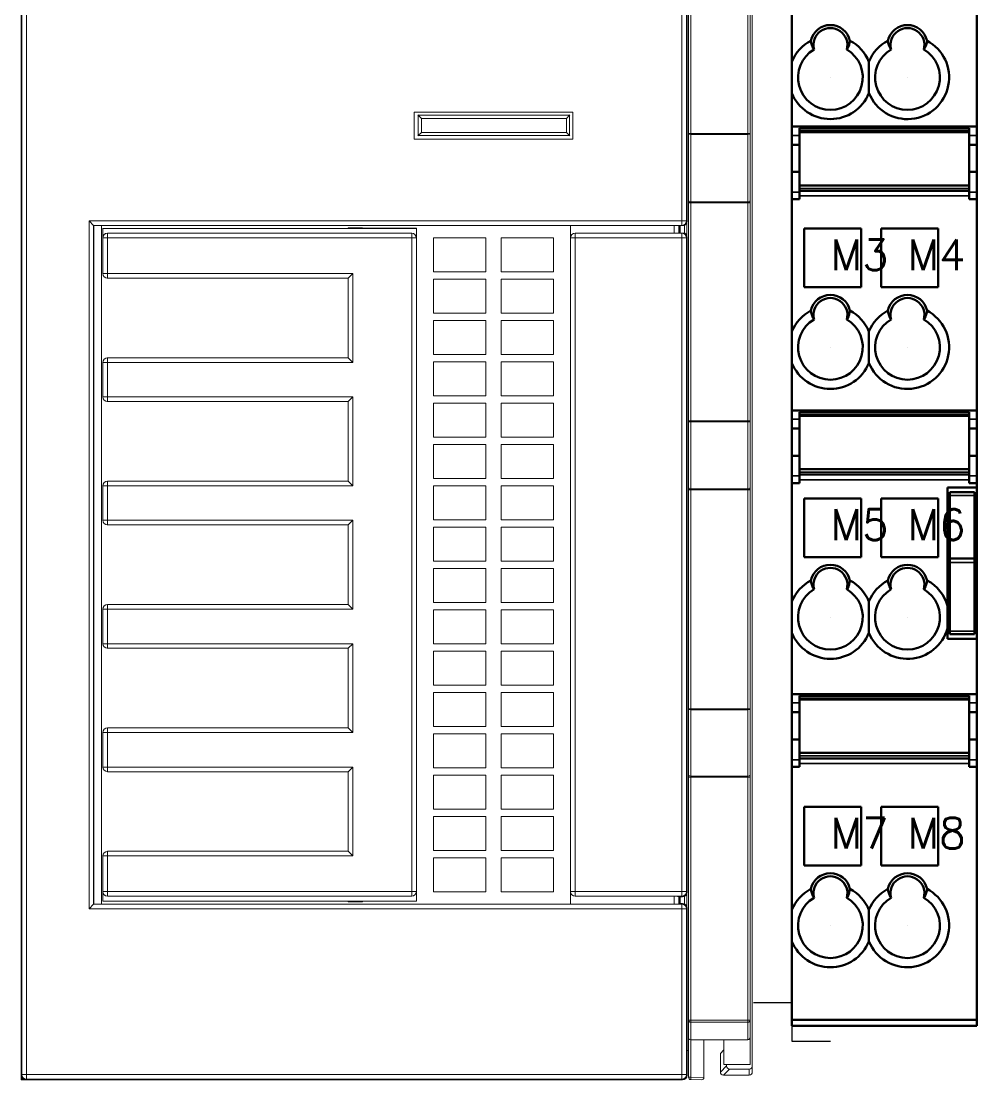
# Model space of a CAD drawing. Extents: x 0 to 62, y 0 to 118.
# Drawn here: x 0 to 62, y 0 to 68.6 of the extents above; entities that cross this region are included whole.
import ezdxf

# ---------------------------------------------------------------- set-up
doc = ezdxf.new("R2010")
doc.units = 0
doc.header["$LTSCALE"] = 4
doc.layers.get('0').update_dxf_attribs({"linetype": 'CONTINUOUS'})
doc.layers.add('Sichtbar (ISO)', color=7, linetype='CONTINUOUS', lineweight=50)
doc.layers.add('Sichtbar schmal (ISO)', color=7, linetype='CONTINUOUS', lineweight=35)
doc.styles.get("Standard").update_dxf_attribs({"font": 'romans.shx'})

msp = doc.modelspace()

# ---------------------------------------------------------------- linework, layer by layer
for p, q in [((50, 5), (47.5, 5)), ((50, 5), (50, 2.5)), ((50, 2.5), (52.5, 2.5)), ((0, 0.3), (0, 0)), ((0.3, 0), (0, 0))]:
    msp.add_line(p, q)
at = {"layer": 'Sichtbar (ISO)', "linetype": 'Continuous', "lineweight": 18}
for p, q in [((0, 98.5), (0, 0.3)), ((43.2, 55.67), (43.2, 98.5)), ((43.295, 72.867), (43.295, 61.373)), ((47.295, 61.373), (47.295, 72.867)), ((47.43, 61.438), (47.43, 72.726)), ((25.5, 61), (25.5, 62.75)), ((25.5, 62.75), (35.8, 62.75)), ((25.74, 62.573), (25.765, 62.548)), ((25.765, 62.548), (25.965, 62.348)), ((35.572, 62.548), (35.372, 62.348)), ((35.572, 62.548), (35.597, 62.572)), ((35.8, 62.75), (35.8, 61)), ((25.765, 61.241), (25.74, 61.217)), ((25.765, 61.241), (25.965, 61.441)), ((35.572, 61.24), (35.372, 61.44)), ((35.572, 61.24), (35.597, 61.216)), ((43.295, 61.373), (43.295, 56.989)), ((47.295, 56.989), (47.295, 61.373)), ((47.43, 61.438), (47.43, 61.32)), ((47.43, 61.32), (47.43, 60.864)), ((35.8, 61), (25.5, 61)), ((47.43, 60.254), (47.43, 60.864)), ((47.43, 60.254), (47.43, 58.503)), ((0, 58.466), (0, 58.357)), ((0, 58.357), (0, 53.701)), ((47.43, 57.182), (47.43, 58.503)), ((43.295, 56.989), (43.295, 56.865)), ((47.295, 56.865), (47.295, 56.989)), ((47.43, 57.182), (47.43, 56.726)), ((43.295, 56.865), (43.295, 42.723)), ((47.295, 42.723), (47.295, 56.865)), ((47.43, 56.726), (47.43, 43.038)), ((4.403, 55.708), (4.703, 55.408)), ((43.195, 54.691), (43.195, 55.615)), ((4.703, 55.408), (4.704, 55.406)), ((5.204, 55.406), (4.704, 55.406)), ((4.704, 55.406), (4.704, 11.394)), ((5.204, 55.406), (5.212, 55.402)), ((5.204, 11.394), (5.204, 55.406)), ((35.633, 55.402), (5.212, 55.402)), ((5.212, 55.402), (5.212, 11.398)), ((5.298, 55.208), (5.293, 55.217)), ((25.638, 55.208), (5.298, 55.208)), ((5.298, 55.208), (5.298, 54.6)), ((22.143, 55.25), (21.213, 55.25)), ((21.213, 55.217), (21.213, 55.25)), ((22.143, 55.217), (21.213, 55.217)), ((22.143, 55.217), (22.143, 55.25)), ((22.143, 55.217), (25.643, 55.217)), ((25.643, 55.217), (25.638, 55.208)), ((25.638, 54.6), (25.638, 55.208)), ((25.643, 11.583), (25.643, 55.217)), ((35.641, 55.406), (35.633, 55.402)), ((35.633, 55.402), (35.633, 11.398)), ((42.366, 55.406), (35.641, 55.406)), ((35.641, 55.406), (35.641, 54.6)), ((42.666, 55.404), (42.668, 55.402)), ((42.695, 55.402), (42.695, 54.904)), ((42.695, 55.375), (42.7, 55.37)), ((42.695, 54.931), (42.7, 54.936)), ((42.7, 55.406), (42.864, 55.406)), ((42.7, 55.37), (42.7, 55.406)), ((42.7, 55.37), (42.7, 54.936)), ((42.7, 54.9), (42.7, 54.936)), ((42.75, 55.406), (42.75, 54.9)), ((25.338, 54.9), (5.598, 54.9)), ((26.745, 52.401), (26.745, 54.601)), ((26.745, 54.601), (30.145, 54.601)), ((30.145, 54.601), (30.145, 52.401)), ((31.145, 54.601), (34.545, 54.601)), ((31.145, 52.401), (31.145, 54.601)), ((34.545, 54.601), (34.545, 52.401)), ((42.366, 54.9), (35.941, 54.9)), ((42.666, 54.903), (42.668, 54.904)), ((42.864, 54.9), (42.7, 54.9)), ((43.2, 12.164), (43.2, 54.636)), ((21.225, 51.982), (21.525, 52.282)), ((30.145, 52.401), (26.745, 52.401)), ((34.545, 52.401), (31.145, 52.401)), ((21.225, 51.982), (21.213, 51.97)), ((26.745, 49.721), (26.745, 51.921)), ((26.745, 51.921), (30.145, 51.921)), ((30.145, 51.921), (30.145, 49.721)), ((31.145, 51.921), (34.545, 51.921)), ((31.145, 49.721), (31.145, 51.921)), ((34.545, 51.921), (34.545, 49.721)), ((30.145, 49.721), (26.745, 49.721)), ((34.545, 49.721), (31.145, 49.721)), ((26.745, 47.041), (26.745, 49.241)), ((26.745, 49.241), (30.145, 49.241)), ((30.145, 49.241), (30.145, 47.041)), ((31.145, 49.241), (34.545, 49.241)), ((31.145, 47.041), (31.145, 49.241)), ((34.545, 49.241), (34.545, 47.041)), ((21.213, 46.83), (21.225, 46.818)), ((21.225, 46.818), (21.525, 46.518)), ((30.145, 47.041), (26.745, 47.041)), ((34.545, 47.041), (31.145, 47.041)), ((26.745, 44.361), (26.745, 46.561)), ((26.745, 46.561), (30.145, 46.561)), ((30.145, 46.561), (30.145, 44.361)), ((31.145, 46.561), (34.545, 46.561)), ((31.145, 44.361), (31.145, 46.561)), ((34.545, 46.561), (34.545, 44.361)), ((0, 44.9), (0, 43.405)), ((21.225, 43.982), (21.213, 43.97)), ((21.225, 43.982), (21.525, 44.282)), ((30.145, 44.361), (26.745, 44.361)), ((34.545, 44.361), (31.145, 44.361)), ((0, 43.405), (0, 43.114)), ((26.745, 41.681), (26.745, 43.881)), ((26.745, 43.881), (30.145, 43.881)), ((30.145, 43.881), (30.145, 41.681)), ((31.145, 43.881), (34.545, 43.881)), ((31.145, 41.681), (31.145, 43.881)), ((34.545, 43.881), (34.545, 41.681)), ((0, 43.114), (0, 28.088)), ((43.295, 42.723), (43.295, 38.378)), ((47.295, 38.378), (47.295, 42.723)), ((47.43, 43.038), (47.43, 42.92)), ((47.43, 42.92), (47.43, 42.464)), ((47.43, 41.854), (47.43, 42.464)), ((30.145, 41.681), (26.745, 41.681)), ((26.745, 39.001), (26.745, 41.201)), ((26.745, 41.201), (30.145, 41.201)), ((30.145, 41.201), (30.145, 39.001)), ((34.545, 41.681), (31.145, 41.681)), ((31.145, 41.201), (34.545, 41.201)), ((31.145, 39.001), (31.145, 41.201)), ((34.545, 41.201), (34.545, 39.001)), ((47.43, 41.854), (47.43, 40.103)), ((47.43, 38.782), (47.43, 40.103)), ((21.213, 38.83), (21.225, 38.818)), ((21.225, 38.818), (21.525, 38.518)), ((30.145, 39.001), (26.745, 39.001)), ((26.745, 36.321), (26.745, 38.521)), ((26.745, 38.521), (30.145, 38.521)), ((30.145, 38.521), (30.145, 36.321)), ((34.545, 39.001), (31.145, 39.001)), ((31.145, 38.521), (34.545, 38.521)), ((31.145, 36.321), (31.145, 38.521)), ((34.545, 38.521), (34.545, 36.321)), ((47.43, 38.782), (47.43, 38.326)), ((43.295, 38.378), (43.295, 38.254)), ((43.295, 38.254), (43.295, 24.061)), ((47.295, 38.254), (47.295, 38.378)), ((47.295, 24.061), (47.295, 38.254)), ((47.43, 38.326), (47.43, 24.638)), ((21.225, 35.982), (21.213, 35.97)), ((21.225, 35.982), (21.525, 36.282)), ((30.145, 36.321), (26.745, 36.321)), ((26.745, 33.641), (26.745, 35.841)), ((26.745, 35.841), (30.145, 35.841)), ((30.145, 35.841), (30.145, 33.641)), ((34.545, 36.321), (31.145, 36.321)), ((31.145, 35.841), (34.545, 35.841)), ((31.145, 33.641), (31.145, 35.841)), ((34.545, 35.841), (34.545, 33.641)), ((30.145, 33.641), (26.745, 33.641)), ((34.545, 33.641), (31.145, 33.641)), ((26.745, 30.961), (26.745, 33.161)), ((26.745, 33.161), (30.145, 33.161)), ((30.145, 33.161), (30.145, 30.961)), ((31.145, 33.161), (34.545, 33.161)), ((31.145, 30.961), (31.145, 33.161)), ((34.545, 33.161), (34.545, 30.961)), ((30.145, 30.961), (26.745, 30.961)), ((34.545, 30.961), (31.145, 30.961)), ((21.213, 30.83), (21.225, 30.818)), ((21.225, 30.818), (21.525, 30.518)), ((26.745, 28.281), (26.745, 30.481)), ((26.745, 30.481), (30.145, 30.481)), ((30.145, 30.481), (30.145, 28.281)), ((31.145, 30.481), (34.545, 30.481)), ((31.145, 28.281), (31.145, 30.481)), ((34.545, 30.481), (34.545, 28.281)), ((21.225, 27.982), (21.525, 28.282)), ((30.145, 28.281), (26.745, 28.281)), ((34.545, 28.281), (31.145, 28.281)), ((0, 28.088), (0, 27.606)), ((0, 27.458), (0, 27.606)), ((21.225, 27.982), (21.213, 27.97)), ((26.745, 25.601), (26.745, 27.801)), ((26.745, 27.801), (30.145, 27.801)), ((30.145, 27.801), (30.145, 25.601)), ((31.145, 27.801), (34.545, 27.801)), ((31.145, 25.601), (31.145, 27.801)), ((34.545, 27.801), (34.545, 25.601)), ((0, 27.458), (0, 4.519)), ((30.145, 25.601), (26.745, 25.601)), ((34.545, 25.601), (31.145, 25.601)), ((26.745, 22.921), (26.745, 25.121)), ((26.745, 25.121), (30.145, 25.121)), ((30.145, 25.121), (30.145, 22.921)), ((31.145, 25.121), (34.545, 25.121)), ((31.145, 22.921), (31.145, 25.121)), ((34.545, 25.121), (34.545, 22.921)), ((43.295, 24.061), (43.295, 19.755)), ((47.295, 19.755), (47.295, 24.061)), ((47.43, 24.638), (47.43, 24.52)), ((47.43, 24.52), (47.43, 24.064)), ((47.43, 23.454), (47.43, 24.064)), ((47.43, 23.454), (47.43, 21.703)), ((21.213, 22.83), (21.225, 22.818)), ((21.225, 22.818), (21.525, 22.518)), ((30.145, 22.921), (26.745, 22.921)), ((34.545, 22.921), (31.145, 22.921)), ((26.745, 20.241), (26.745, 22.441)), ((26.745, 22.441), (30.145, 22.441)), ((30.145, 22.441), (30.145, 20.241)), ((31.145, 22.441), (34.545, 22.441)), ((31.145, 20.241), (31.145, 22.441)), ((34.545, 22.441), (34.545, 20.241)), ((47.43, 20.382), (47.43, 21.703)), ((21.225, 19.982), (21.213, 19.97)), ((21.225, 19.982), (21.525, 20.282)), ((30.145, 20.241), (26.745, 20.241)), ((34.545, 20.241), (31.145, 20.241)), ((47.43, 20.382), (47.43, 19.926)), ((47.43, 19.926), (47.43, 3.526)), ((26.745, 17.561), (26.745, 19.761)), ((26.745, 19.761), (30.145, 19.761)), ((30.145, 19.761), (30.145, 17.561)), ((31.145, 19.761), (34.545, 19.761)), ((31.145, 17.561), (31.145, 19.761)), ((34.545, 19.761), (34.545, 17.561)), ((43.295, 19.755), (43.295, 19.63)), ((43.295, 19.63), (43.295, 3.866)), ((47.295, 19.63), (47.295, 19.755)), ((47.295, 3.866), (47.295, 19.63)), ((30.145, 17.561), (26.745, 17.561)), ((34.545, 17.561), (31.145, 17.561)), ((26.745, 14.881), (26.745, 17.081)), ((26.745, 17.081), (30.145, 17.081)), ((30.145, 17.081), (30.145, 14.881)), ((31.145, 17.081), (34.545, 17.081)), ((31.145, 14.881), (31.145, 17.081)), ((34.545, 17.081), (34.545, 14.881)), ((21.213, 14.83), (21.225, 14.818)), ((21.225, 14.818), (21.525, 14.518)), ((30.145, 14.881), (26.745, 14.881)), ((34.545, 14.881), (31.145, 14.881)), ((26.745, 12.201), (26.745, 14.401)), ((26.745, 14.401), (30.145, 14.401)), ((30.145, 14.401), (30.145, 12.201)), ((31.145, 14.401), (34.545, 14.401)), ((31.145, 12.201), (31.145, 14.401)), ((34.545, 14.401), (34.545, 12.201)), ((5.298, 12.2), (5.298, 11.592)), ((5.598, 11.9), (25.338, 11.9)), ((25.638, 12.2), (25.638, 11.592)), ((30.145, 12.201), (26.745, 12.201)), ((34.545, 12.201), (31.145, 12.201)), ((35.641, 11.394), (35.641, 12.2)), ((35.941, 11.9), (42.366, 11.9)), ((42.666, 11.897), (42.668, 11.896)), ((42.695, 11.896), (42.695, 11.398)), ((42.695, 11.869), (42.7, 11.864)), ((42.7, 11.864), (42.7, 11.43)), ((42.9, 11.864), (42.7, 11.864)), ((42.75, 11.864), (42.75, 11.43)), ((43.195, 11.185), (43.195, 12.109)), ((4.703, 11.392), (4.403, 11.092)), ((4.703, 11.392), (4.704, 11.394)), ((4.704, 11.394), (5.204, 11.394)), ((5.212, 11.398), (5.204, 11.394)), ((5.212, 11.398), (35.633, 11.398)), ((5.293, 11.583), (5.298, 11.592)), ((5.298, 11.592), (25.638, 11.592)), ((21.213, 11.55), (21.213, 11.583)), ((21.213, 11.583), (22.143, 11.583)), ((21.213, 11.55), (22.143, 11.55)), ((22.143, 11.55), (22.143, 11.583)), ((22.143, 11.583), (25.643, 11.583)), ((25.638, 11.592), (25.643, 11.583)), ((35.641, 11.394), (35.633, 11.398)), ((35.641, 11.394), (42.366, 11.394)), ((42.666, 11.396), (42.668, 11.398)), ((42.695, 11.425), (42.7, 11.43)), ((42.7, 11.43), (42.9, 11.43)), ((43.2, 0.3), (43.2, 11.13)), ((0, 4.519), (0, 4.454)), ((43.295, 3.866), (43.295, 2.688)), ((47.295, 2.771), (47.295, 3.866)), ((47.43, 3.076), (47.43, 3.526)), ((47.295, 2.771), (47.295, 1)), ((47.43, 3.076), (47.43, 0.501)), ((43.295, 2.688), (43.295, 0.164)), ((44.295, 2.6), (43.445, 2.6)), ((44.295, 2.6), (44.295, 0.152)), ((45.595, 2.6), (44.295, 2.6)), ((47.145, 2.6), (45.595, 2.6)), ((45.595, 1), (45.595, 2.6)), ((43.295, 1.901), (43.2, 1.901)), ((45.36, 1.701), (45.36, 0.501)), ((47.295, 1), (45.595, 1)), ((45.76, 1), (45.76, 0.901)), ((45.96, 0.701), (47.23, 0.701)), ((43.442, 0.014), (44.142, 0.002)), ((45.56, 0.301), (47.23, 0.301)), ((0.3, 0), (42.9, 0))]:
    msp.add_line(p, q, dxfattribs=at)
at = {"layer": 'Sichtbar (ISO)'}
for p, q in [((50, 73.1), (50, 66.02)), ((62, 61.812), (62, 73.1)), ((55, 63.98), (55, 66.02)), ((50, 63.98), (50, 61.812)), ((50, 61.812), (62, 61.812)), ((50, 61.812), (50, 61.242)), ((62, 61.242), (62, 61.812)), ((50, 60.633), (50, 61.242)), ((50.5, 61.703), (61.5, 61.703)), ((50.5, 61.242), (50.5, 61.703)), ((50.5, 61.46), (61.5, 61.46)), ((50.5, 61.242), (50.5, 60.633)), ((61.5, 61.703), (61.5, 61.242)), ((61.5, 60.633), (61.5, 61.242)), ((62, 60.633), (62, 61.242)), ((50, 60.633), (50, 58.871)), ((50, 60.633), (50.5, 60.633)), ((50.5, 58.871), (50.5, 60.633)), ((61.5, 60.633), (61.5, 58.871)), ((62, 60.633), (61.5, 60.633)), ((62, 60.633), (62, 58.871)), ((50, 57.56), (50, 58.871)), ((50, 58.871), (50.5, 58.871)), ((50.5, 58.871), (50.5, 57.56)), ((61.5, 57.56), (61.5, 58.871)), ((62, 58.871), (61.5, 58.871)), ((62, 57.56), (62, 58.871)), ((50.5, 57.995), (61.5, 57.995)), ((50, 57.56), (50, 57.1)), ((50, 57.1), (50, 50.02)), ((50.5, 57.1), (50, 57.1)), ((50.5, 57.647), (61.5, 57.647)), ((50.5, 57.1), (50.5, 57.56)), ((61.5, 57.56), (61.5, 57.1)), ((62, 57.1), (61.5, 57.1)), ((62, 57.56), (62, 57.1)), ((62, 43.412), (62, 57.1)), ((50.8, 51.4), (50.8, 55.2)), ((50.8, 55.2), (54.5, 55.2)), ((54.5, 55.2), (54.5, 51.4)), ((55.8, 51.4), (55.8, 55.2)), ((55.8, 55.2), (59.5, 55.2)), ((59.5, 55.2), (59.5, 51.4)), ((54.5, 51.4), (50.8, 51.4)), ((59.5, 51.4), (55.8, 51.4)), ((55, 46.48), (55, 48.52)), ((50, 47.98), (50, 43.412)), ((50, 43.412), (62, 43.412)), ((50, 43.412), (50, 42.842)), ((50.5, 43.303), (61.5, 43.303)), ((50.5, 42.842), (50.5, 43.303)), ((61.5, 43.303), (61.5, 42.842)), ((62, 42.842), (62, 43.412)), ((50, 42.233), (50, 42.842)), ((50.5, 43.06), (61.5, 43.06)), ((50.5, 42.842), (50.5, 42.233)), ((61.5, 42.233), (61.5, 42.842)), ((62, 42.233), (62, 42.842)), ((50, 42.233), (50, 40.471)), ((50, 42.233), (50.5, 42.233)), ((50.5, 40.471), (50.5, 42.233)), ((61.5, 42.233), (61.5, 40.471)), ((62, 42.233), (61.5, 42.233)), ((62, 42.233), (62, 40.471)), ((50, 39.16), (50, 40.471)), ((50, 40.471), (50.5, 40.471)), ((50.5, 40.471), (50.5, 39.16)), ((61.5, 39.16), (61.5, 40.471)), ((62, 40.471), (61.5, 40.471)), ((62, 39.16), (62, 40.471)), ((50, 39.16), (50, 38.7)), ((50.5, 39.595), (61.5, 39.595)), ((50.5, 39.247), (61.5, 39.247)), ((50.5, 38.7), (50.5, 39.16)), ((61.5, 39.16), (61.5, 38.7)), ((62, 39.16), (62, 38.7)), ((50, 38.7), (50, 31.62)), ((50.5, 38.7), (50, 38.7)), ((62, 38.7), (61.5, 38.7)), ((62, 38.4), (62, 38.7)), ((60.1, 31.328), (60.1, 38.4)), ((60.1, 38.4), (62, 38.4)), ((60.25, 37.9), (60.25, 38.1)), ((60.25, 38.1), (61.85, 38.1)), ((60.25, 37.9), (60.25, 33.8)), ((61.85, 38.1), (61.85, 37.9)), ((61.85, 33.8), (61.85, 37.9)), ((62, 38.4), (62, 28.6)), ((50.8, 33.9), (50.8, 37.7)), ((50.8, 37.7), (54.5, 37.7)), ((54.5, 37.7), (54.5, 33.9)), ((55.8, 33.9), (55.8, 37.7)), ((55.8, 37.7), (59.5, 37.7)), ((59.5, 37.7), (59.5, 33.9)), ((54.5, 33.9), (50.8, 33.9)), ((59.5, 33.9), (55.8, 33.9)), ((60.25, 33.55), (60.25, 33.8)), ((60.25, 33.8), (61.85, 33.8)), ((61.85, 33.8), (61.85, 33.55)), ((60.25, 33.55), (60.25, 29.1)), ((61.85, 29.1), (61.85, 33.55)), ((55, 28.98), (55, 31.02)), ((50, 29.58), (50, 25.012)), ((60.1, 28.6), (60.1, 29.872)), ((60.25, 28.9), (60.25, 29.1)), ((61.85, 28.9), (60.25, 28.9)), ((61.85, 29.1), (61.85, 28.9)), ((62, 28.6), (60.1, 28.6)), ((62, 25.012), (62, 28.6)), ((50, 25.012), (62, 25.012)), ((50, 25.012), (50, 24.442)), ((50.5, 24.903), (61.5, 24.903)), ((50.5, 24.442), (50.5, 24.903)), ((61.5, 24.903), (61.5, 24.442)), ((62, 24.442), (62, 25.012)), ((50, 23.833), (50, 24.442)), ((50.5, 24.66), (61.5, 24.66)), ((50.5, 24.442), (50.5, 23.833)), ((61.5, 23.833), (61.5, 24.442)), ((62, 23.833), (62, 24.442)), ((50, 23.833), (50, 22.071)), ((50, 23.833), (50.5, 23.833)), ((50.5, 22.071), (50.5, 23.833)), ((61.5, 23.833), (61.5, 22.071)), ((62, 23.833), (61.5, 23.833)), ((62, 23.833), (62, 22.071)), ((50, 20.76), (50, 22.071)), ((50, 22.071), (50.5, 22.071)), ((50.5, 22.071), (50.5, 20.76)), ((61.5, 20.76), (61.5, 22.071)), ((62, 22.071), (61.5, 22.071)), ((62, 20.76), (62, 22.071)), ((50, 20.76), (50, 20.3)), ((50.5, 21.195), (61.5, 21.195)), ((50.5, 20.847), (61.5, 20.847)), ((50.5, 20.3), (50.5, 20.76)), ((61.5, 20.76), (61.5, 20.3)), ((62, 20.76), (62, 20.3)), ((50, 20.3), (50, 13.22)), ((50.5, 20.3), (50, 20.3)), ((62, 20.3), (61.5, 20.3)), ((62, 3.9), (62, 20.3)), ((50.8, 13.9), (50.8, 17.7)), ((50.8, 17.7), (54.5, 17.7)), ((54.5, 17.7), (54.5, 13.9)), ((55.8, 13.9), (55.8, 17.7)), ((55.8, 17.7), (59.5, 17.7)), ((59.5, 17.7), (59.5, 13.9)), ((54.5, 13.9), (50.8, 13.9)), ((59.5, 13.9), (55.8, 13.9)), ((50, 11.18), (50, 3.9)), ((55, 8.98), (55, 11.02)), ((50, 3.9), (62, 3.9)), ((50, 3.9), (50, 3.5)), ((50, 3.5), (62, 3.5)), ((62, 3.5), (62, 3.9))]:
    msp.add_line(p, q, dxfattribs=at)
for centre, radius, start, end in [((52.5, 67.1), 1.3, 12.58858, 167.41142), ((52.5, 67.1), 1.1, 344.81689, 195.18311), ((57.5, 67.1), 1.3, 12.58858, 167.41142), ((57.5, 67.1), 1.1, 344.81689, 195.18311), ((52.5, 65), 2.7, 118.02825, 157.80839), ((52.5, 65), 2.7, 22.19161, 61.97175), ((57.5, 65), 2.7, 202.19161, 61.97175), ((57.5, 65), 2.7, 118.02825, 157.80839), ((52.5, 65), 2.1, 120.36623, 59.63377), ((57.5, 65), 2.1, 120.36623, 59.63377), ((52.5, 65), 2.7, 202.19161, 337.80839), ((52.5, 49.6), 1.3, 12.58858, 167.41142), ((57.5, 49.6), 1.3, 12.58858, 167.41142), ((52.5, 49.6), 1.1, 344.81689, 195.18311), ((57.5, 49.6), 1.1, 344.81689, 195.18311), ((52.5, 47.5), 2.7, 118.02825, 157.80839), ((52.5, 47.5), 2.7, 22.19161, 61.97175), ((57.5, 47.5), 2.7, 202.19161, 61.97175), ((57.5, 47.5), 2.7, 118.02825, 157.80839), ((52.5, 47.5), 2.1, 120.36623, 59.63377), ((57.5, 47.5), 2.1, 120.36623, 59.63377), ((52.5, 47.5), 2.7, 202.19161, 337.80839), ((52.5, 32.1), 1.3, 12.58858, 167.41142), ((52.5, 32.1), 1.1, 344.81689, 195.18311), ((57.5, 32.1), 1.3, 12.58858, 167.41142), ((57.5, 32.1), 1.1, 344.81689, 195.18311), ((52.5, 30), 2.7, 118.02825, 157.80839), ((52.5, 30), 2.7, 22.19161, 61.97175), ((57.5, 30), 2.7, 118.02825, 157.80839), ((57.5, 30), 2.7, 15.64247, 61.97175), ((52.5, 30), 2.1, 120.36623, 59.63377), ((57.5, 30), 2.1, 120.36623, 59.63377), ((52.5, 30), 2.7, 202.19161, 337.80839), ((57.5, 30), 2.7, 202.19161, 344.35753), ((52.5, 12.1), 1.3, 12.58858, 167.41142), ((52.5, 12.1), 1.1, 344.81689, 195.18311), ((57.5, 12.1), 1.3, 12.58858, 167.41142), ((57.5, 12.1), 1.1, 344.81689, 195.18311), ((52.5, 10), 2.7, 118.02825, 157.80839), ((52.5, 10), 2.7, 22.19161, 61.97175), ((57.5, 10), 2.7, 202.19161, 61.97175), ((57.5, 10), 2.7, 118.02825, 157.80839), ((52.5, 10), 2.1, 120.36623, 59.63377), ((57.5, 10), 2.1, 120.36623, 59.63377), ((52.5, 10), 2.7, 202.19161, 337.80839)]:
    msp.add_arc(centre, radius, start, end, dxfattribs=at)
at = {"layer": 'Sichtbar (ISO)', "linetype": 'Continuous', "lineweight": 18}
for centre, radius, start, end in [((0.3, 58.466), 0.3, 177.36011, 180), ((0.3, 53.701), 0.3, 180, 182.63989), ((45.56, 2.101), 0.2, 88.99681, 90), ((45.56, 2.101), 0.2, 79.82869, 88.99681), ((45.96, 0.901), 0.2, 180, 181.00319), ((45.96, 0.901), 0.2, 181.00319, 268.99681), ((45.96, 0.901), 0.2, 268.99681, 270), ((47.23, 0.901), 0.2, 270, 0), ((43.445, 0.164), 0.15, 180, 269), ((44.145, 0.152), 0.15, 269, 359), ((44.145, 0.152), 0.15, 359, 0), ((45.56, 0.501), 0.2, 180, 270), ((47.23, 0.501), 0.2, 270, 0)]:
    msp.add_arc(centre, radius, start, end, dxfattribs=at)
for centre, major_axis, ratio, start_param, end_param in [((0.3, 58.357), (0, 0.3), 0.999848, 1.524721, 1.570796), ((42.9, 55.67), (0.212, -0.212), 0.999924, 5.994267, 7.068545), ((42.366, 55.403), (0.3, 0), 0.008727, 0.008727, 1.570796), ((5.598, 54.6), (-0.212, 0.212), 0.999924, 5.497825, 7.068545), ((25.338, 54.6), (0.212, 0.212), 0.999924, 5.497825, 7.068545), ((35.941, 54.6), (-0.268, 0.134), 0.99981, 5.176082, 6.746726), ((42.366, 54.903), (-0.3, 0), 0.008727, 1.570796, 3.132866), ((42.864, 54.6), (0.212, 0.212), 0.999924, 0.676736, 0.78536), ((42.9, 54.636), (0.212, 0.212), 0.999924, 5.497825, 6.559867), ((0.15, 43.405), (0, -0.152), 0.984808, 4.712389, 4.777554), ((0.15, 43.114), (-0.15, 0), 0.8391, 0, 0.065165), ((0.15, 28.088), (-0.15, 0), 0.8391, 6.21802, 6.283185), ((5.598, 12.2), (-0.212, -0.212), 0.999924, 5.497825, 7.068545), ((25.338, 12.2), (0.212, -0.212), 0.999924, 5.497825, 7.068545), ((35.941, 12.2), (-0.268, -0.134), 0.99981, 5.819644, 7.390288), ((42.366, 11.897), (0.3, 0), 0.008727, 0.008727, 1.570796), ((42.9, 12.164), (0.212, -0.212), 0.999924, 5.497825, 7.068545), ((42.366, 11.397), (-0.3, 0), 0.008727, 1.570796, 3.132866), ((42.9, 11.13), (0.212, 0.212), 0.999924, 5.497825, 7.068545), ((0.15, 4.454), (-0.15, 0), 0.999962, 0, 0.065165), ((47.145, 2.771), (0, -0.171), 0.874827, 0, 1.570796), ((43.445, 2.688), (-0.15, 0), 0.589333, 0, 1.570796), ((0.3, 0.3), (-0.212, -0.212), 0.999924, 5.497825, 7.068545), ((42.9, 0.3), (0.212, -0.212), 0.999924, 5.497825, 7.068545)]:
    msp.add_ellipse(centre, major_axis=major_axis, ratio=ratio, start_param=start_param, end_param=end_param, dxfattribs=at)
at = {"layer": 'Sichtbar (ISO)'}
for points, knots in [([(51.438, 66.812), (51.422, 66.836), (51.406, 66.861), (51.308, 67.028), (51.248, 67.2), (51.231, 67.383)], [0.3009031, 0.3009031, 0.3009031, 0.3009031, 0.31292902, 0.31292902, 0.38347432, 0.38347432, 0.38347432, 0.38347432]), ([(53.769, 67.383), (53.752, 67.2), (53.692, 67.028), (53.608, 66.885), (53.594, 66.861), (53.578, 66.836), (53.562, 66.812)], [-0.0705453, -0.0705453, -0.0705453, -0.0705453, 0, 0, 0, 0.01202592, 0.01202592, 0.01202592, 0.01202592]), ([(56.438, 66.812), (56.422, 66.836), (56.406, 66.861), (56.308, 67.028), (56.248, 67.2), (56.231, 67.383)], [0.3009031, 0.3009031, 0.3009031, 0.3009031, 0.31292902, 0.31292902, 0.38347432, 0.38347432, 0.38347432, 0.38347432]), ([(58.769, 67.383), (58.752, 67.2), (58.692, 67.028), (58.608, 66.885), (58.594, 66.861), (58.578, 66.836), (58.562, 66.812)], [-0.0705453, -0.0705453, -0.0705453, -0.0705453, 0, 0, 0, 0.01202592, 0.01202592, 0.01202592, 0.01202592]), ([(51.438, 49.312), (51.422, 49.336), (51.406, 49.361), (51.308, 49.528), (51.248, 49.7), (51.231, 49.883)], [0.3009031, 0.3009031, 0.3009031, 0.3009031, 0.31292902, 0.31292902, 0.38347432, 0.38347432, 0.38347432, 0.38347432]), ([(53.769, 49.883), (53.752, 49.7), (53.692, 49.528), (53.608, 49.385), (53.594, 49.361), (53.578, 49.336), (53.562, 49.312)], [-0.0705453, -0.0705453, -0.0705453, -0.0705453, 0, 0, 0, 0.01202592, 0.01202592, 0.01202592, 0.01202592]), ([(56.438, 49.312), (56.422, 49.336), (56.406, 49.361), (56.308, 49.528), (56.248, 49.7), (56.231, 49.883)], [0.3009031, 0.3009031, 0.3009031, 0.3009031, 0.31292902, 0.31292902, 0.38347432, 0.38347432, 0.38347432, 0.38347432]), ([(58.769, 49.883), (58.752, 49.7), (58.692, 49.528), (58.608, 49.385), (58.594, 49.361), (58.578, 49.336), (58.562, 49.312)], [-0.0705453, -0.0705453, -0.0705453, -0.0705453, 0, 0, 0, 0.01202592, 0.01202592, 0.01202592, 0.01202592]), ([(51.438, 31.812), (51.422, 31.836), (51.406, 31.861), (51.308, 32.028), (51.248, 32.2), (51.231, 32.383)], [0.3009031, 0.3009031, 0.3009031, 0.3009031, 0.31292902, 0.31292902, 0.38347432, 0.38347432, 0.38347432, 0.38347432]), ([(53.769, 32.383), (53.752, 32.2), (53.692, 32.028), (53.608, 31.885), (53.594, 31.861), (53.578, 31.836), (53.562, 31.812)], [-0.0705453, -0.0705453, -0.0705453, -0.0705453, 0, 0, 0, 0.01202592, 0.01202592, 0.01202592, 0.01202592]), ([(56.438, 31.812), (56.422, 31.836), (56.406, 31.861), (56.308, 32.028), (56.248, 32.2), (56.231, 32.383)], [0.3009031, 0.3009031, 0.3009031, 0.3009031, 0.31292902, 0.31292902, 0.38347432, 0.38347432, 0.38347432, 0.38347432]), ([(58.769, 32.383), (58.752, 32.2), (58.692, 32.028), (58.608, 31.885), (58.594, 31.861), (58.578, 31.836), (58.562, 31.812)], [-0.0705453, -0.0705453, -0.0705453, -0.0705453, 0, 0, 0, 0.01202592, 0.01202592, 0.01202592, 0.01202592]), ([(51.438, 11.812), (51.422, 11.836), (51.406, 11.861), (51.308, 12.028), (51.248, 12.2), (51.231, 12.383)], [0.3009031, 0.3009031, 0.3009031, 0.3009031, 0.31292902, 0.31292902, 0.38347432, 0.38347432, 0.38347432, 0.38347432]), ([(53.769, 12.383), (53.752, 12.2), (53.692, 12.028), (53.608, 11.885), (53.594, 11.861), (53.578, 11.836), (53.562, 11.812)], [-0.0705453, -0.0705453, -0.0705453, -0.0705453, 0, 0, 0, 0.01202592, 0.01202592, 0.01202592, 0.01202592]), ([(56.438, 11.812), (56.422, 11.836), (56.406, 11.861), (56.308, 12.028), (56.248, 12.2), (56.231, 12.383)], [0.3009031, 0.3009031, 0.3009031, 0.3009031, 0.31292902, 0.31292902, 0.38347432, 0.38347432, 0.38347432, 0.38347432]), ([(58.769, 12.383), (58.752, 12.2), (58.692, 12.028), (58.608, 11.885), (58.594, 11.861), (58.578, 11.836), (58.562, 11.812)], [-0.0705453, -0.0705453, -0.0705453, -0.0705453, 0, 0, 0, 0.01202592, 0.01202592, 0.01202592, 0.01202592])]:
    msp.add_open_spline(points, degree=3, knots=knots, dxfattribs=at)
for points, weights in [([(50, 63.98), (50, 65), (50, 66.02)], [1, 1.08, 1]), ([(50, 47.98), (50, 49), (50, 50.02)], [1, 1.08, 1]), ([(50, 29.58), (50, 30.6), (50, 31.62)], [1, 1.08, 1]), ([(60.1, 31.328), (60.1, 30.6), (60.1, 29.872)], [1, 1.03846153846, 1]), ([(50, 11.18), (50, 12.2), (50, 13.22)], [1, 1.08, 1])]:
    msp.add_rational_spline(points, weights, degree=2, dxfattribs=at)
at = {"layer": 'Sichtbar (ISO)', "linetype": 'Continuous', "lineweight": 18}
for points, weights in [([(42.864, 55.406), (42.889, 55.406), (42.919, 55.406)], [0.999990498289, 0.989425939262, 0.986144344225]), ([(42.919, 55.406), (42.976, 55.406), (43.043, 55.406)], [0.986144344225, 0.979905619829, 0.999989556475]), ([(42.929, 54.898), (42.912, 54.898), (42.896, 54.898)], [0.992815530321, 0.995299299491, 0.999991943891]), ([(43.046, 54.898), (42.983, 54.898), (42.929, 54.898)], [0.999991952135, 0.984746011797, 0.992815530321])]:
    msp.add_rational_spline(points, weights, degree=2, dxfattribs=at)
msp.add_open_spline([(0, 44.959), (0, 44.949), (0, 44.939), (0, 44.921), (0, 44.909), (0, 44.9)], degree=3, knots=[0.094622036, 0.094622036, 0.094622036, 0.094622036, 0.097327166, 0.097327166, 0.100184355, 0.100184355, 0.100184355, 0.100184355], dxfattribs=at)
at = {"layer": 'Sichtbar schmal (ISO)', "linetype": 'Continuous', "lineweight": 18}
for p, q in [((0.038, 98.462), (0.038, 0.338)), ((0.338, 0.338), (0.338, 98.462)), ((42.862, 98.462), (42.862, 55.708)), ((43.162, 55.708), (43.162, 98.462)), ((43.445, 61.373), (43.445, 72.867)), ((47.145, 72.867), (47.145, 61.373)), ((25.765, 62.548), (25.765, 61.241)), ((35.572, 62.548), (25.765, 62.548)), ((35.572, 61.24), (35.572, 62.548)), ((25.965, 61.441), (25.965, 62.348)), ((25.965, 62.348), (35.372, 62.348)), ((35.372, 62.348), (35.372, 61.44)), ((25.765, 61.241), (35.572, 61.24)), ((35.372, 61.44), (25.965, 61.441)), ((43.445, 61.373), (43.295, 61.373)), ((47.145, 61.373), (43.445, 61.373)), ((43.445, 61.373), (43.445, 61.311)), ((43.445, 61.311), (47.145, 61.311)), ((43.445, 56.927), (43.445, 61.311)), ((47.295, 61.373), (47.145, 61.373)), ((47.145, 61.311), (47.145, 61.373)), ((47.145, 61.311), (47.145, 56.927)), ((43.295, 56.865), (43.445, 56.865)), ((47.145, 56.927), (43.445, 56.927)), ((43.445, 56.865), (43.445, 56.927)), ((43.445, 56.865), (47.145, 56.865)), ((43.445, 42.723), (43.445, 56.865)), ((47.145, 56.927), (47.145, 56.865)), ((47.295, 56.865), (47.145, 56.865)), ((47.145, 56.865), (47.145, 42.723)), ((4.403, 55.708), (4.403, 11.092)), ((42.862, 55.708), (4.403, 55.708)), ((43.162, 55.708), (42.862, 55.708)), ((42.862, 55.408), (42.862, 55.708)), ((43.2, 55.67), (43.162, 55.708)), ((4.703, 55.408), (42.862, 55.408)), ((4.703, 11.392), (4.703, 55.408)), ((42.366, 55.406), (42.366, 54.9)), ((42.666, 54.903), (42.666, 55.404)), ((42.862, 55.408), (42.864, 55.406)), ((43.045, 55.407), (43.045, 54.898)), ((5.298, 54.6), (5.299, 54.598)), ((5.299, 54.598), (5.299, 52.282)), ((5.599, 54.598), (5.299, 54.598)), ((5.599, 54.898), (5.598, 54.9)), ((5.599, 54.898), (5.599, 54.598)), ((25.337, 54.898), (5.599, 54.898)), ((5.599, 52.282), (5.599, 54.598)), ((5.599, 54.598), (25.337, 54.598)), ((25.338, 54.9), (25.337, 54.898)), ((25.337, 54.598), (25.337, 54.898)), ((25.637, 54.598), (25.337, 54.598)), ((25.337, 54.598), (25.337, 12.202)), ((25.637, 54.598), (25.638, 54.6)), ((25.637, 12.202), (25.637, 54.598)), ((35.641, 54.6), (35.645, 54.598)), ((35.645, 54.598), (35.945, 54.598)), ((35.645, 54.598), (35.645, 12.202)), ((35.945, 54.898), (35.941, 54.9)), ((42.862, 54.898), (35.945, 54.898)), ((35.945, 54.898), (35.945, 54.598)), ((35.945, 12.202), (35.945, 54.598)), ((35.945, 54.598), (42.862, 54.598)), ((42.864, 54.9), (42.862, 54.898)), ((42.862, 54.598), (42.862, 54.898)), ((42.862, 54.598), (42.862, 12.202)), ((42.862, 54.598), (43.162, 54.598)), ((43.162, 54.598), (43.2, 54.636)), ((43.162, 12.202), (43.162, 54.598)), ((5.299, 52.282), (5.293, 52.27)), ((5.299, 52.282), (5.599, 52.282)), ((5.599, 52.282), (5.599, 51.982)), ((21.525, 52.282), (5.599, 52.282)), ((21.525, 46.518), (21.525, 52.282)), ((5.593, 51.97), (5.599, 51.982)), ((5.599, 51.982), (21.225, 51.982)), ((21.225, 51.982), (21.225, 46.818)), ((5.599, 46.818), (5.593, 46.83)), ((5.599, 46.818), (5.599, 46.518)), ((21.225, 46.818), (5.599, 46.818)), ((5.293, 46.53), (5.299, 46.518)), ((5.599, 46.518), (5.299, 46.518)), ((5.299, 46.518), (5.299, 44.282)), ((5.599, 46.518), (21.525, 46.518)), ((5.599, 44.282), (5.599, 46.518)), ((5.299, 44.282), (5.293, 44.27)), ((5.299, 44.282), (5.599, 44.282)), ((5.593, 43.97), (5.599, 43.982)), ((5.599, 44.282), (5.599, 43.982)), ((21.525, 44.282), (5.599, 44.282)), ((5.599, 43.982), (21.225, 43.982)), ((21.225, 43.982), (21.225, 38.818)), ((21.525, 38.518), (21.525, 44.282)), ((43.445, 42.723), (43.295, 42.723)), ((47.145, 42.723), (43.445, 42.723)), ((43.445, 42.723), (43.445, 42.661)), ((43.445, 42.661), (47.145, 42.661)), ((43.445, 38.316), (43.445, 42.661)), ((47.295, 42.723), (47.145, 42.723)), ((47.145, 42.661), (47.145, 42.723)), ((47.145, 42.661), (47.145, 38.316)), ((5.293, 38.53), (5.299, 38.518)), ((5.599, 38.518), (5.299, 38.518)), ((5.299, 38.518), (5.299, 36.282)), ((5.599, 38.818), (5.593, 38.83)), ((5.599, 38.818), (5.599, 38.518)), ((21.225, 38.818), (5.599, 38.818)), ((5.599, 38.518), (21.525, 38.518)), ((5.599, 36.282), (5.599, 38.518)), ((43.295, 38.254), (43.445, 38.254)), ((47.145, 38.316), (43.445, 38.316)), ((43.445, 38.254), (43.445, 38.316)), ((43.445, 38.254), (47.145, 38.254)), ((43.445, 24.061), (43.445, 38.254)), ((47.145, 38.316), (47.145, 38.254)), ((47.295, 38.254), (47.145, 38.254)), ((47.145, 38.254), (47.145, 24.061)), ((5.299, 36.282), (5.293, 36.27)), ((5.299, 36.282), (5.599, 36.282)), ((5.593, 35.97), (5.599, 35.982)), ((5.599, 36.282), (5.599, 35.982)), ((21.525, 36.282), (5.599, 36.282)), ((5.599, 35.982), (21.225, 35.982)), ((21.225, 35.982), (21.225, 30.818)), ((21.525, 30.518), (21.525, 36.282)), ((5.293, 30.53), (5.299, 30.518)), ((5.599, 30.518), (5.299, 30.518)), ((5.299, 30.518), (5.299, 28.282)), ((5.599, 30.818), (5.593, 30.83)), ((21.225, 30.818), (5.599, 30.818)), ((5.599, 30.818), (5.599, 30.518)), ((5.599, 30.518), (21.525, 30.518)), ((5.599, 28.282), (5.599, 30.518)), ((5.299, 28.282), (5.293, 28.27)), ((5.299, 28.282), (5.599, 28.282)), ((5.599, 28.282), (5.599, 27.982)), ((21.525, 28.282), (5.599, 28.282)), ((21.525, 22.518), (21.525, 28.282)), ((5.593, 27.97), (5.599, 27.982)), ((5.599, 27.982), (21.225, 27.982)), ((21.225, 27.982), (21.225, 22.818)), ((0, 27.458), (0, 27.458)), ((43.445, 24.061), (43.295, 24.061)), ((47.145, 24.061), (43.445, 24.061)), ((43.445, 24.061), (43.445, 23.999)), ((47.295, 24.061), (47.145, 24.061)), ((47.145, 23.999), (47.145, 24.061)), ((43.445, 23.999), (47.145, 23.999)), ((43.445, 19.692), (43.445, 23.999)), ((47.145, 23.999), (47.145, 19.692)), ((5.599, 22.818), (5.593, 22.83)), ((21.225, 22.818), (5.599, 22.818)), ((5.599, 22.818), (5.599, 22.518)), ((5.293, 22.53), (5.299, 22.518)), ((5.599, 22.518), (5.299, 22.518)), ((5.299, 22.518), (5.299, 20.282)), ((5.599, 22.518), (21.525, 22.518)), ((5.599, 20.282), (5.599, 22.518)), ((5.299, 20.282), (5.293, 20.27)), ((5.299, 20.282), (5.599, 20.282)), ((5.593, 19.97), (5.599, 19.982)), ((5.599, 20.282), (5.599, 19.982)), ((21.525, 20.282), (5.599, 20.282)), ((5.599, 19.982), (21.225, 19.982)), ((21.225, 19.982), (21.225, 14.818)), ((21.525, 14.518), (21.525, 20.282)), ((43.295, 19.63), (43.445, 19.63)), ((47.145, 19.692), (43.445, 19.692)), ((43.445, 19.63), (43.445, 19.692)), ((43.445, 3.866), (43.445, 19.63)), ((43.445, 19.63), (47.145, 19.63)), ((47.145, 19.692), (47.145, 19.63)), ((47.295, 19.63), (47.145, 19.63)), ((47.145, 19.63), (47.145, 3.866)), ((5.293, 14.53), (5.299, 14.518)), ((5.599, 14.518), (5.299, 14.518)), ((5.299, 14.518), (5.299, 12.202)), ((5.599, 14.818), (5.593, 14.83)), ((21.225, 14.818), (5.599, 14.818)), ((5.599, 14.818), (5.599, 14.518)), ((5.599, 14.518), (21.525, 14.518)), ((5.599, 12.202), (5.599, 14.518)), ((5.299, 12.202), (5.298, 12.2)), ((5.299, 12.202), (5.599, 12.202)), ((5.598, 11.9), (5.599, 11.902)), ((5.599, 12.202), (5.599, 11.902)), ((25.337, 12.202), (5.599, 12.202)), ((5.599, 11.902), (25.337, 11.902)), ((25.337, 12.202), (25.637, 12.202)), ((25.337, 11.902), (25.337, 12.202)), ((25.337, 11.902), (25.338, 11.9)), ((25.638, 12.2), (25.637, 12.202)), ((35.645, 12.202), (35.641, 12.2)), ((35.945, 12.202), (35.645, 12.202)), ((35.941, 11.9), (35.945, 11.902)), ((35.945, 12.202), (35.945, 11.902)), ((42.862, 12.202), (35.945, 12.202)), ((35.945, 11.902), (42.862, 11.902)), ((42.366, 11.9), (42.366, 11.394)), ((42.666, 11.396), (42.666, 11.897)), ((42.862, 11.902), (42.862, 12.202)), ((43.162, 12.202), (42.862, 12.202)), ((42.862, 11.902), (42.9, 11.864)), ((43.045, 11.901), (43.045, 11.393)), ((43.2, 12.164), (43.162, 12.202)), ((4.403, 11.092), (42.862, 11.092)), ((42.862, 11.392), (4.703, 11.392)), ((42.9, 11.43), (42.862, 11.392)), ((42.862, 11.092), (42.862, 11.392)), ((42.862, 11.092), (42.862, 0.338)), ((42.862, 11.092), (43.162, 11.092)), ((43.162, 11.092), (43.2, 11.13)), ((43.162, 0.338), (43.162, 11.092)), ((0, 4.519), (0, 4.519)), ((43.445, 3.866), (43.295, 3.866)), ((43.445, 3.866), (43.445, 3.735)), ((47.145, 3.866), (43.445, 3.866)), ((43.445, 2.6), (43.445, 3.735)), ((43.445, 3.735), (47.145, 3.735)), ((47.295, 3.866), (47.145, 3.866)), ((47.145, 3.735), (47.145, 3.866)), ((47.145, 3.735), (47.145, 2.6)), ((43.445, 0.164), (43.445, 2.6)), ((45.595, 1.94), (45.36, 1.705)), ((45.36, 0.497), (45.76, 0.897)), ((45.956, 0.701), (45.556, 0.301)), ((47.23, 0.301), (47.23, 0.701)), ((0.038, 0.338), (0, 0.3)), ((0.038, 0.338), (0.338, 0.338)), ((0.3, 0), (0.338, 0.038)), ((42.862, 0.338), (0.338, 0.338)), ((0.338, 0.338), (0.338, 0.038)), ((0.338, 0.038), (42.862, 0.038)), ((42.862, 0.338), (43.162, 0.338)), ((42.862, 0.038), (42.862, 0.338)), ((42.862, 0.038), (42.9, 0)), ((43.2, 0.3), (43.162, 0.338)), ((43.295, 0.164), (43.445, 0.164)), ((43.445, 0.164), (43.442, 0.014)), ((44.295, 0.15), (43.445, 0.164))]:
    msp.add_line(p, q, dxfattribs=at)
at = {"layer": 'Sichtbar schmal (ISO)'}
for p, q in [((50, 61.242), (50.5, 61.242)), ((50.5, 61.553), (61.5, 61.553)), ((62, 61.242), (61.5, 61.242)), ((50.5, 57.803), (61.5, 57.803)), ((50, 57.56), (50.5, 57.56)), ((50.5, 57.315), (61.5, 57.315)), ((62, 57.56), (61.5, 57.56)), ((50, 42.842), (50.5, 42.842)), ((50.5, 43.153), (61.5, 43.153)), ((62, 42.842), (61.5, 42.842)), ((50, 39.16), (50.5, 39.16)), ((50.5, 39.403), (61.5, 39.403)), ((62, 39.16), (61.5, 39.16)), ((50.5, 38.915), (61.5, 38.915)), ((60.25, 37.9), (61.85, 37.9)), ((60.25, 33.55), (61.85, 33.55)), ((60.25, 29.1), (61.85, 29.1)), ((50.5, 24.753), (61.5, 24.753)), ((50, 24.442), (50.5, 24.442)), ((62, 24.442), (61.5, 24.442)), ((50, 20.76), (50.5, 20.76)), ((50.5, 21.003), (61.5, 21.003)), ((62, 20.76), (61.5, 20.76)), ((50.5, 20.515), (61.5, 20.515))]:
    msp.add_line(p, q, dxfattribs=at)
at = {"layer": 'Sichtbar schmal (ISO)', "linetype": 'Continuous', "lineweight": 18}
for centre, major_axis, ratio, start_param, end_param in [((43.445, 61.373), (-0.15, 0), 0.414024, 0, 1.570796), ((47.145, 61.373), (0.15, 0), 0.414024, 4.712389, 6.283185), ((0.3, 58.466), (-0.3, 0), 0.999848, 6.23711, 6.283185), ((43.445, 56.989), (-0.15, 0), 0.414024, 0, 1.570796), ((47.145, 56.989), (0.15, 0), 0.414024, 4.712389, 6.283185), ((42.862, 55.708), (-0.212, -0.212), 0.999924, 0.785436, 2.356156), ((5.599, 54.598), (-0.212, -0.212), 0.999924, 3.927029, 5.497749), ((25.337, 54.598), (-0.212, 0.212), 0.999924, 3.927029, 5.497749), ((35.945, 54.598), (0.134, 0.268), 0.99981, 0.463693, 2.034337), ((42.862, 54.598), (0.212, -0.212), 0.999924, 0.785436, 2.356156), ((5.599, 52.282), (0.268, -0.134), 0.99981, 3.605286, 5.17593), ((5.599, 46.518), (-0.268, -0.134), 0.99981, 4.248848, 5.819492), ((5.599, 44.282), (0.268, -0.134), 0.99981, 3.605286, 5.17593), ((43.445, 42.723), (-0.15, 0), 0.414024, 0, 1.570796), ((47.145, 42.723), (0.15, 0), 0.414024, 4.712389, 6.283185), ((5.599, 38.518), (-0.268, -0.134), 0.99981, 4.248848, 5.819492), ((43.445, 38.378), (-0.15, 0), 0.414024, 0, 1.570796), ((47.145, 38.378), (0.15, 0), 0.414024, 4.712389, 6.283185), ((5.599, 36.282), (0.268, -0.134), 0.99981, 3.605286, 5.17593), ((5.599, 30.518), (-0.268, -0.134), 0.99981, 4.248848, 5.819492), ((5.599, 28.282), (0.268, -0.134), 0.99981, 3.605286, 5.17593), ((0.15, 27.606), (-0.15, 0), 0.984808, 6.21802, 6.283185), ((43.445, 24.061), (-0.15, 0), 0.414024, 0, 1.570796), ((47.145, 24.061), (0.15, 0), 0.414024, 4.712389, 6.283185), ((5.599, 22.518), (-0.268, -0.134), 0.99981, 4.248848, 5.819492), ((5.599, 20.282), (0.268, -0.134), 0.99981, 3.605286, 5.17593), ((43.445, 19.755), (-0.15, 0), 0.414024, 0, 1.570796), ((47.145, 19.755), (0.15, 0), 0.414024, 4.712389, 6.283185), ((5.599, 14.518), (-0.268, -0.134), 0.99981, 4.248848, 5.819492), ((5.599, 12.202), (0.212, -0.212), 0.999924, 3.927029, 5.497749), ((25.337, 12.202), (0.212, 0.212), 0.999924, 3.927029, 5.497749), ((35.945, 12.202), (-0.134, 0.268), 0.99981, 1.107255, 2.677899), ((42.862, 12.202), (-0.212, -0.212), 0.999924, 0.785436, 2.356156), ((42.862, 11.092), (0.212, -0.212), 0.999924, 0.785436, 2.356156), ((0.15, 4.519), (-0.15, 0), 0.999962, 0, 0.065165), ((43.445, 3.866), (-0.15, 0), 0.874827, 0, 1.570796), ((47.145, 3.866), (0.15, 0), 0.874827, 4.712389, 6.283185), ((0.338, 0.338), (0.212, -0.212), 0.999924, 3.927029, 5.497749), ((42.862, 0.338), (0.212, 0.212), 0.999924, 3.927029, 5.497749)]:
    msp.add_ellipse(centre, major_axis=major_axis, ratio=ratio, start_param=start_param, end_param=end_param, dxfattribs=at)

# ---------------------------------------------------------------- texts
at = {"flags": 9}
for tag, p, s, height in [('F1', (52.5, 65), '', 0.00001), ('F2', (57.5, 65), '', 0.00001), ('F3', (52.5, 47.5), '', 0.00001), ('F4', (57.5, 47.5), '', 0.00001), ('F5', (52.5, 30), '', 0.00001), ('F6', (57.5, 30), '', 0.00001), ('F7', (52.5, 10), '', 0.00001), ('F8', (57.5, 10), '', 0.00001), ('NOTE2', (50, 2.5), '', 0.00000001), ('NOTE1', (50, 2.5), '', 0.00000001), ('CODICE', (50, 2.5), '1xNNN', 0.00000001), ('H-TABELLA', (50, 2.5), '', 0.00000001), ('T-TABELLA', (50, 2.5), '', 0.00000001), ('P-TABELLA', (50, 2.5), '', 0.00000001), ('POSIZIONE', (50, 2.5), '', 0.00000001), ('TIPOSIG', (50, 2.5), '3', 0.00000001), ('TIPOSIG', (0, 0), '3', 0.00000001), ('POSIZIONE', (0, 0), '', 0.00000001), ('P-TABELLA', (0, 0), '', 0.00000001), ('T-TABELLA', (0, 0), '', 0.00000001), ('H-TABELLA', (0, 0), '', 0.00000001), ('CODICE', (0, 0), '1xNNN', 0.00000001), ('NOTE1', (0, 0), '', 0.00000001), ('NOTE2', (0, 0), '', 0.00000001), ('DEN1', (0, 0), '', 0.00000001), ('DEN1-A', (0, 0), '', 0.00000001), ('DEN1-TRAD-ID', (0, 0), '', 0.00000001)]:
    msp.add_attdef(tag, p, s, height=height, dxfattribs=at)
at = {"color": 4, "flags": 8}
for tag, p in [('M3', (52.5, 52.5)), ('M4', (57.5, 52.5)), ('M5', (52.5, 35)), ('M6', (57.5, 35)), ('M7', (52.5, 15)), ('M8', (57.5, 15))]:
    msp.add_attdef(tag, p, '', height=2, dxfattribs=at)

doc.saveas('drawing.dxf')
